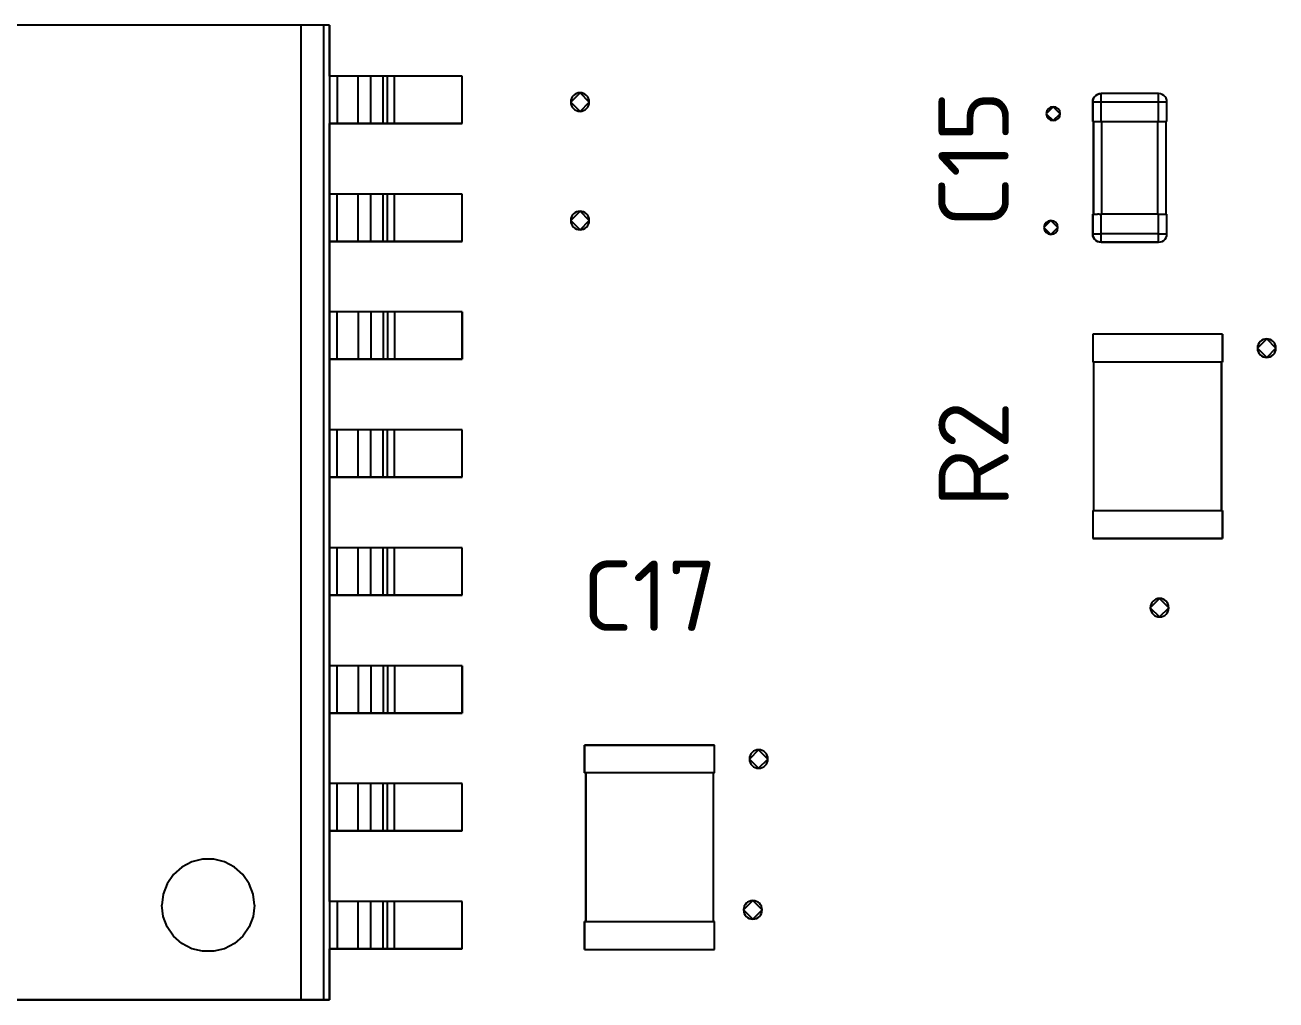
# Model space of a CAD drawing. Header units: inches. Extents: x 5 to 589, y -420 to -5.
# Drawn here: x 97.82 to 124.78, y -144.29 to -123.29 of the extents above; entities that cross this region are included whole.
import ezdxf

# ---------------------------------------------------------------- set-up
doc = ezdxf.new("R2010")
doc.units = ezdxf.units.IN
doc.header["$MEASUREMENT"] = 0
doc.styles.add('ISOCPEUR0', font='isocpeur.ttf', dxfattribs={"height": 2.87999})

msp = doc.modelspace()

# ---------------------------------------------------------------- linework, layer by layer
at = {"color": 7, "true_color": 0xffffff}
for p, q in [((104.383, -123.294), (89.383, -123.294)), ((103.769, -123.294), (89.609, -123.294)), ((104.257, -123.294), (103.769, -123.294)), ((103.769, -123.294), (103.769, -144.294)), ((104.383, -123.294), (104.257, -123.294)), ((104.257, -123.294), (104.257, -144.294)), ((104.383, -124.394), (104.383, -123.294)), ((104.383, -123.294), (104.383, -144.294)), ((107.243, -124.394), (104.383, -124.394)), ((104.383, -124.394), (104.383, -125.414)), ((104.547, -124.394), (104.383, -124.394)), ((104.709, -124.394), (104.547, -124.394)), ((104.547, -124.394), (104.547, -125.414)), ((104.863, -124.394), (104.709, -124.394)), ((105.003, -124.394), (104.863, -124.394)), ((105.121, -124.394), (105.003, -124.394)), ((105.003, -125.414), (105.003, -124.394)), ((105.213, -124.394), (105.121, -124.394)), ((105.271, -124.394), (105.213, -124.394)), ((105.541, -124.394), (105.271, -124.394)), ((105.271, -125.414), (105.271, -124.394)), ((105.561, -124.394), (105.541, -124.394)), ((105.541, -125.414), (105.541, -124.394)), ((105.591, -124.394), (105.561, -124.394)), ((105.631, -124.394), (105.591, -124.394)), ((105.677, -124.394), (105.631, -124.394)), ((105.631, -125.414), (105.631, -124.394)), ((105.729, -124.394), (105.677, -124.394)), ((105.783, -124.394), (105.729, -124.394)), ((107.243, -124.394), (105.783, -124.394)), ((105.783, -125.414), (105.783, -124.394)), ((107.243, -125.414), (107.243, -124.394)), ((107.243, -125.414), (107.243, -124.394)), ((120.901, -124.81), (120.873, -124.838)), ((120.873, -124.838), (120.901, -124.81)), ((120.935, -124.788), (120.901, -124.81)), ((120.901, -124.81), (120.935, -124.788)), ((120.973, -124.776), (120.935, -124.788)), ((120.935, -124.788), (120.973, -124.776)), ((121.013, -124.77), (120.973, -124.776)), ((120.973, -124.776), (121.013, -124.77)), ((122.253, -124.77), (121.013, -124.77)), ((122.253, -124.77), (121.013, -124.77)), ((121.013, -124.776), (121.013, -124.77)), ((121.013, -124.788), (121.013, -124.776)), ((121.013, -124.81), (121.013, -124.788)), ((121.013, -124.838), (121.013, -124.81)), ((122.293, -124.776), (122.253, -124.77)), ((122.293, -124.776), (122.253, -124.77)), ((122.253, -124.776), (122.253, -124.77)), ((122.253, -124.788), (122.253, -124.776)), ((122.253, -124.81), (122.253, -124.788)), ((122.253, -124.838), (122.253, -124.81)), ((122.331, -124.788), (122.293, -124.776)), ((122.331, -124.788), (122.293, -124.776)), ((122.365, -124.81), (122.331, -124.788)), ((122.365, -124.81), (122.331, -124.788)), ((122.393, -124.838), (122.365, -124.81)), ((122.393, -124.838), (122.365, -124.81)), ((120.837, -124.91), (120.833, -124.95)), ((120.833, -124.95), (120.837, -124.91)), ((120.833, -124.95), (120.833, -125.37)), ((120.833, -125.37), (120.833, -124.95)), ((120.833, -124.95), (120.837, -124.95)), ((120.851, -124.872), (120.837, -124.91)), ((120.837, -124.91), (120.851, -124.872)), ((120.837, -124.95), (120.851, -124.95)), ((120.873, -124.838), (120.851, -124.872)), ((120.851, -124.872), (120.873, -124.838)), ((120.851, -124.95), (120.873, -124.95)), ((120.873, -124.95), (120.901, -124.95)), ((120.901, -124.95), (120.935, -124.95)), ((120.935, -124.95), (120.973, -124.95)), ((120.973, -124.95), (121.013, -124.95)), ((121.013, -124.872), (121.013, -124.838)), ((121.013, -124.91), (121.013, -124.872)), ((121.013, -124.95), (121.013, -124.91)), ((121.013, -125.37), (121.013, -124.95)), ((121.013, -124.95), (122.253, -124.95)), ((122.253, -124.872), (122.253, -124.838)), ((122.253, -124.91), (122.253, -124.872)), ((122.253, -124.95), (122.253, -124.91)), ((122.253, -125.37), (122.253, -124.95)), ((122.253, -124.95), (122.293, -124.95)), ((122.293, -124.95), (122.331, -124.95)), ((122.331, -124.95), (122.365, -124.95)), ((122.365, -124.95), (122.393, -124.95)), ((122.415, -124.872), (122.393, -124.838)), ((122.415, -124.872), (122.393, -124.838)), ((122.393, -124.95), (122.415, -124.95)), ((122.429, -124.91), (122.415, -124.872)), ((122.429, -124.91), (122.415, -124.872)), ((122.415, -124.95), (122.429, -124.95)), ((122.433, -124.95), (122.429, -124.91)), ((122.433, -124.95), (122.429, -124.91)), ((122.429, -124.95), (122.433, -124.95)), ((122.433, -125.37), (122.433, -124.95)), ((122.433, -125.37), (122.433, -124.95)), ((120.833, -125.37), (120.849, -125.37)), ((120.833, -125.37), (120.837, -125.37)), ((120.837, -125.37), (120.851, -125.37)), ((120.849, -125.37), (120.849, -127.37)), ((120.849, -127.37), (120.849, -125.37)), ((120.851, -125.37), (120.873, -125.37)), ((120.873, -125.37), (120.901, -125.37)), ((120.901, -125.37), (120.935, -125.37)), ((120.935, -125.37), (120.973, -125.37)), ((120.973, -125.37), (121.013, -125.37)), ((121.013, -125.37), (122.253, -125.37)), ((121.029, -127.37), (121.029, -125.37)), ((122.237, -127.37), (122.237, -125.37)), ((122.253, -125.37), (122.293, -125.37)), ((122.293, -125.37), (122.331, -125.37)), ((122.331, -125.37), (122.365, -125.37)), ((122.365, -125.37), (122.393, -125.37)), ((122.393, -125.37), (122.415, -125.37)), ((122.415, -125.37), (122.429, -125.37)), ((122.417, -127.37), (122.417, -125.37)), ((122.417, -125.37), (122.433, -125.37)), ((122.417, -127.37), (122.417, -125.37)), ((122.429, -125.37), (122.433, -125.37)), ((104.383, -126.934), (104.383, -125.414)), ((104.383, -125.414), (107.243, -125.414)), ((104.547, -125.414), (104.383, -125.414)), ((104.709, -125.414), (104.547, -125.414)), ((104.863, -125.414), (104.709, -125.414)), ((105.003, -125.414), (104.863, -125.414)), ((105.121, -125.414), (105.003, -125.414)), ((105.213, -125.414), (105.121, -125.414)), ((105.271, -125.414), (105.213, -125.414)), ((105.541, -125.414), (105.271, -125.414)), ((105.561, -125.414), (105.541, -125.414)), ((105.591, -125.414), (105.561, -125.414)), ((105.631, -125.414), (105.591, -125.414)), ((105.677, -125.414), (105.631, -125.414)), ((105.729, -125.414), (105.677, -125.414)), ((105.783, -125.414), (105.729, -125.414)), ((107.243, -125.414), (105.783, -125.414)), ((107.243, -126.934), (104.383, -126.934)), ((104.383, -127.954), (104.383, -126.934)), ((104.547, -126.934), (104.383, -126.934)), ((104.709, -126.934), (104.547, -126.934)), ((104.547, -127.954), (104.547, -126.934)), ((104.863, -126.934), (104.709, -126.934)), ((105.003, -126.934), (104.863, -126.934)), ((105.121, -126.934), (105.003, -126.934)), ((105.003, -127.954), (105.003, -126.934)), ((105.213, -126.934), (105.121, -126.934)), ((105.271, -126.934), (105.213, -126.934)), ((105.541, -126.934), (105.271, -126.934)), ((105.271, -127.954), (105.271, -126.934)), ((105.561, -126.934), (105.541, -126.934)), ((105.541, -127.954), (105.541, -126.934)), ((105.591, -126.934), (105.561, -126.934)), ((105.631, -126.934), (105.591, -126.934)), ((105.677, -126.934), (105.631, -126.934)), ((105.631, -127.954), (105.631, -126.934)), ((105.729, -126.934), (105.677, -126.934)), ((105.783, -126.934), (105.729, -126.934)), ((107.243, -126.934), (105.783, -126.934)), ((105.783, -127.954), (105.783, -126.934)), ((107.243, -127.954), (107.243, -126.934)), ((107.243, -127.954), (107.243, -126.934)), ((120.849, -127.37), (120.833, -127.37)), ((120.833, -127.37), (120.833, -127.79)), ((120.833, -127.37), (120.837, -127.37)), ((120.833, -127.79), (120.833, -127.37)), ((120.837, -127.37), (120.851, -127.37)), ((120.851, -127.37), (120.873, -127.37)), ((120.873, -127.37), (120.901, -127.37)), ((120.901, -127.37), (120.935, -127.37)), ((120.973, -127.37), (120.935, -127.37)), ((120.973, -127.37), (121.013, -127.37)), ((122.253, -127.37), (121.013, -127.37)), ((121.013, -127.79), (121.013, -127.37)), ((122.253, -127.37), (122.293, -127.37)), ((122.253, -127.79), (122.253, -127.37)), ((122.293, -127.37), (122.331, -127.37)), ((122.331, -127.37), (122.365, -127.37)), ((122.365, -127.37), (122.393, -127.37)), ((122.393, -127.37), (122.415, -127.37)), ((122.415, -127.37), (122.429, -127.37)), ((122.433, -127.37), (122.417, -127.37)), ((122.429, -127.37), (122.433, -127.37)), ((122.433, -127.79), (122.433, -127.37)), ((122.433, -127.79), (122.433, -127.37)), ((120.833, -127.79), (120.837, -127.832)), ((120.837, -127.832), (120.833, -127.79)), ((120.833, -127.79), (120.837, -127.79)), ((120.837, -127.79), (120.851, -127.79)), ((120.851, -127.79), (120.873, -127.79)), ((120.873, -127.79), (120.901, -127.79)), ((120.901, -127.79), (120.935, -127.79)), ((120.935, -127.79), (120.973, -127.79)), ((120.973, -127.79), (121.013, -127.79)), ((121.013, -127.832), (121.013, -127.79)), ((122.253, -127.79), (121.013, -127.79)), ((122.253, -127.79), (122.293, -127.79)), ((122.253, -127.832), (122.253, -127.79)), ((122.293, -127.79), (122.331, -127.79)), ((122.331, -127.79), (122.365, -127.79)), ((122.365, -127.79), (122.393, -127.79)), ((122.393, -127.79), (122.415, -127.79)), ((122.415, -127.79), (122.429, -127.79)), ((122.429, -127.832), (122.433, -127.79)), ((122.429, -127.832), (122.433, -127.79)), ((122.429, -127.79), (122.433, -127.79)), ((104.383, -129.474), (104.383, -127.954)), ((104.383, -127.954), (107.243, -127.954)), ((104.547, -127.954), (104.383, -127.954)), ((104.709, -127.954), (104.547, -127.954)), ((104.863, -127.954), (104.709, -127.954)), ((105.003, -127.954), (104.863, -127.954)), ((105.121, -127.954), (105.003, -127.954)), ((105.213, -127.954), (105.121, -127.954)), ((105.271, -127.954), (105.213, -127.954)), ((105.541, -127.954), (105.271, -127.954)), ((105.561, -127.954), (105.541, -127.954)), ((105.591, -127.954), (105.561, -127.954)), ((105.631, -127.954), (105.591, -127.954)), ((105.677, -127.954), (105.631, -127.954)), ((105.729, -127.954), (105.677, -127.954)), ((105.783, -127.954), (105.729, -127.954)), ((107.243, -127.954), (105.783, -127.954)), ((120.837, -127.832), (120.851, -127.87)), ((120.851, -127.87), (120.837, -127.832)), ((120.851, -127.87), (120.873, -127.904)), ((120.873, -127.904), (120.851, -127.87)), ((120.873, -127.904), (120.901, -127.932)), ((120.901, -127.932), (120.873, -127.904)), ((120.901, -127.932), (120.935, -127.954)), ((120.935, -127.954), (120.901, -127.932)), ((120.935, -127.954), (120.973, -127.966)), ((120.973, -127.966), (120.935, -127.954)), ((120.973, -127.966), (121.013, -127.97)), ((121.013, -127.97), (120.973, -127.966)), ((121.013, -127.87), (121.013, -127.832)), ((121.013, -127.904), (121.013, -127.87)), ((121.013, -127.932), (121.013, -127.904)), ((121.013, -127.954), (121.013, -127.932)), ((121.013, -127.966), (121.013, -127.954)), ((121.013, -127.97), (121.013, -127.966)), ((121.013, -127.97), (122.253, -127.97)), ((122.253, -127.97), (121.013, -127.97)), ((122.253, -127.87), (122.253, -127.832)), ((122.253, -127.904), (122.253, -127.87)), ((122.253, -127.932), (122.253, -127.904)), ((122.253, -127.954), (122.253, -127.932)), ((122.253, -127.966), (122.253, -127.954)), ((122.253, -127.97), (122.293, -127.966)), ((122.253, -127.97), (122.293, -127.966)), ((122.253, -127.97), (122.253, -127.966)), ((122.293, -127.966), (122.331, -127.954)), ((122.293, -127.966), (122.331, -127.954)), ((122.331, -127.954), (122.365, -127.932)), ((122.331, -127.954), (122.365, -127.932)), ((122.365, -127.932), (122.393, -127.904)), ((122.365, -127.932), (122.393, -127.904)), ((122.393, -127.904), (122.415, -127.87)), ((122.393, -127.904), (122.415, -127.87)), ((122.415, -127.87), (122.429, -127.832)), ((122.415, -127.87), (122.429, -127.832)), ((107.243, -129.474), (104.383, -129.474)), ((104.383, -130.494), (104.383, -129.474)), ((104.547, -129.474), (104.383, -129.474)), ((104.709, -129.474), (104.547, -129.474)), ((104.547, -130.494), (104.547, -129.474)), ((104.863, -129.474), (104.709, -129.474)), ((105.003, -129.474), (104.863, -129.474)), ((105.121, -129.474), (105.003, -129.474)), ((105.003, -129.474), (105.003, -130.494)), ((105.213, -129.474), (105.121, -129.474)), ((105.271, -129.474), (105.213, -129.474)), ((105.541, -129.474), (105.271, -129.474)), ((105.271, -129.474), (105.271, -130.494)), ((105.561, -129.474), (105.541, -129.474)), ((105.541, -129.474), (105.541, -130.494)), ((105.591, -129.474), (105.561, -129.474)), ((105.631, -129.474), (105.591, -129.474)), ((105.677, -129.474), (105.631, -129.474)), ((105.631, -129.474), (105.631, -130.494)), ((105.729, -129.474), (105.677, -129.474)), ((105.783, -129.474), (105.729, -129.474)), ((107.243, -129.474), (105.783, -129.474)), ((105.783, -129.474), (105.783, -130.494)), ((107.243, -130.494), (107.243, -129.474)), ((107.243, -129.474), (107.243, -130.494)), ((123.633, -129.954), (120.833, -129.954)), ((120.833, -129.954), (120.833, -130.554)), ((120.833, -129.954), (120.833, -130.554)), ((123.633, -129.954), (120.833, -129.954)), ((123.633, -130.554), (123.633, -129.954)), ((123.633, -129.954), (123.633, -130.554)), ((104.383, -132.014), (104.383, -130.494)), ((104.383, -130.494), (107.243, -130.494)), ((104.547, -130.494), (104.383, -130.494)), ((104.709, -130.494), (104.547, -130.494)), ((104.863, -130.494), (104.709, -130.494)), ((105.003, -130.494), (104.863, -130.494)), ((105.121, -130.494), (105.003, -130.494)), ((105.213, -130.494), (105.121, -130.494)), ((105.271, -130.494), (105.213, -130.494)), ((105.541, -130.494), (105.271, -130.494)), ((105.561, -130.494), (105.541, -130.494)), ((105.591, -130.494), (105.561, -130.494)), ((105.631, -130.494), (105.591, -130.494)), ((105.677, -130.494), (105.631, -130.494)), ((105.729, -130.494), (105.677, -130.494)), ((105.783, -130.494), (105.729, -130.494)), ((107.243, -130.494), (105.783, -130.494)), ((120.833, -130.554), (120.853, -130.554)), ((123.633, -130.554), (120.833, -130.554)), ((120.853, -130.554), (120.853, -133.754)), ((120.853, -130.554), (120.853, -133.754)), ((123.611, -133.754), (123.611, -130.554)), ((123.611, -130.554), (123.633, -130.554)), ((123.611, -130.554), (123.611, -133.754)), ((107.243, -132.014), (104.383, -132.014)), ((104.383, -133.034), (104.383, -132.014)), ((104.547, -132.014), (104.383, -132.014)), ((104.709, -132.014), (104.547, -132.014)), ((104.547, -133.034), (104.547, -132.014)), ((104.863, -132.014), (104.709, -132.014)), ((105.003, -132.014), (104.863, -132.014)), ((105.121, -132.014), (105.003, -132.014)), ((105.003, -133.034), (105.003, -132.014)), ((105.213, -132.014), (105.121, -132.014)), ((105.271, -132.014), (105.213, -132.014)), ((105.541, -132.014), (105.271, -132.014)), ((105.271, -133.034), (105.271, -132.014)), ((105.561, -132.014), (105.541, -132.014)), ((105.541, -133.034), (105.541, -132.014)), ((105.591, -132.014), (105.561, -132.014)), ((105.631, -132.014), (105.591, -132.014)), ((105.677, -132.014), (105.631, -132.014)), ((105.631, -133.034), (105.631, -132.014)), ((105.729, -132.014), (105.677, -132.014)), ((105.783, -132.014), (105.729, -132.014)), ((107.243, -132.014), (105.783, -132.014)), ((105.783, -133.034), (105.783, -132.014)), ((107.243, -133.034), (107.243, -132.014)), ((107.243, -133.034), (107.243, -132.014)), ((104.383, -134.554), (104.383, -133.034)), ((104.383, -133.034), (107.243, -133.034)), ((104.547, -133.034), (104.383, -133.034)), ((104.709, -133.034), (104.547, -133.034)), ((104.863, -133.034), (104.709, -133.034)), ((105.003, -133.034), (104.863, -133.034)), ((105.121, -133.034), (105.003, -133.034)), ((105.213, -133.034), (105.121, -133.034)), ((105.271, -133.034), (105.213, -133.034)), ((105.541, -133.034), (105.271, -133.034)), ((105.561, -133.034), (105.541, -133.034)), ((105.591, -133.034), (105.561, -133.034)), ((105.631, -133.034), (105.591, -133.034)), ((105.677, -133.034), (105.631, -133.034)), ((105.729, -133.034), (105.677, -133.034)), ((105.783, -133.034), (105.729, -133.034)), ((107.243, -133.034), (105.783, -133.034)), ((120.853, -133.754), (120.833, -133.754)), ((120.833, -133.754), (120.833, -134.354)), ((120.833, -133.754), (120.833, -134.354)), ((120.833, -133.754), (123.633, -133.754)), ((123.633, -133.754), (123.611, -133.754)), ((123.633, -134.354), (123.633, -133.754)), ((123.633, -133.754), (123.633, -134.354)), ((120.833, -134.354), (123.633, -134.354)), ((123.633, -134.354), (120.833, -134.354)), ((107.243, -134.554), (104.383, -134.554)), ((104.383, -135.574), (104.383, -134.554)), ((104.547, -134.554), (104.383, -134.554)), ((104.709, -134.554), (104.547, -134.554)), ((104.547, -135.574), (104.547, -134.554)), ((104.863, -134.554), (104.709, -134.554)), ((105.003, -134.554), (104.863, -134.554)), ((105.121, -134.554), (105.003, -134.554)), ((105.003, -135.574), (105.003, -134.554)), ((105.213, -134.554), (105.121, -134.554)), ((105.271, -134.554), (105.213, -134.554)), ((105.541, -134.554), (105.271, -134.554)), ((105.271, -135.574), (105.271, -134.554)), ((105.561, -134.554), (105.541, -134.554)), ((105.541, -135.574), (105.541, -134.554)), ((105.591, -134.554), (105.561, -134.554)), ((105.631, -134.554), (105.591, -134.554)), ((105.677, -134.554), (105.631, -134.554)), ((105.631, -135.574), (105.631, -134.554)), ((105.729, -134.554), (105.677, -134.554)), ((105.783, -134.554), (105.729, -134.554)), ((107.243, -134.554), (105.783, -134.554)), ((105.783, -135.574), (105.783, -134.554)), ((107.243, -135.574), (107.243, -134.554)), ((107.243, -135.574), (107.243, -134.554)), ((104.383, -137.094), (104.383, -135.574)), ((104.383, -135.574), (107.243, -135.574)), ((104.547, -135.574), (104.383, -135.574)), ((104.709, -135.574), (104.547, -135.574)), ((104.863, -135.574), (104.709, -135.574)), ((105.003, -135.574), (104.863, -135.574)), ((105.121, -135.574), (105.003, -135.574)), ((105.213, -135.574), (105.121, -135.574)), ((105.271, -135.574), (105.213, -135.574)), ((105.541, -135.574), (105.271, -135.574)), ((105.561, -135.574), (105.541, -135.574)), ((105.591, -135.574), (105.561, -135.574)), ((105.631, -135.574), (105.591, -135.574)), ((105.677, -135.574), (105.631, -135.574)), ((105.729, -135.574), (105.677, -135.574)), ((105.783, -135.574), (105.729, -135.574)), ((107.243, -135.574), (105.783, -135.574)), ((107.243, -137.094), (104.383, -137.094)), ((104.383, -138.114), (104.383, -137.094)), ((104.547, -137.094), (104.383, -137.094)), ((104.709, -137.094), (104.547, -137.094)), ((104.547, -138.114), (104.547, -137.094)), ((104.863, -137.094), (104.709, -137.094)), ((105.003, -137.094), (104.863, -137.094)), ((105.121, -137.094), (105.003, -137.094)), ((105.003, -137.094), (105.003, -138.114)), ((105.213, -137.094), (105.121, -137.094)), ((105.271, -137.094), (105.213, -137.094)), ((105.541, -137.094), (105.271, -137.094)), ((105.271, -137.094), (105.271, -138.114)), ((105.561, -137.094), (105.541, -137.094)), ((105.541, -137.094), (105.541, -138.114)), ((105.591, -137.094), (105.561, -137.094)), ((105.631, -137.094), (105.591, -137.094)), ((105.677, -137.094), (105.631, -137.094)), ((105.631, -137.094), (105.631, -138.114)), ((105.729, -137.094), (105.677, -137.094)), ((105.783, -137.094), (105.729, -137.094)), ((107.243, -137.094), (105.783, -137.094)), ((105.783, -137.094), (105.783, -138.114)), ((107.243, -138.114), (107.243, -137.094)), ((107.243, -137.094), (107.243, -138.114)), ((104.383, -139.634), (104.383, -138.114)), ((104.383, -138.114), (107.243, -138.114)), ((104.547, -138.114), (104.383, -138.114)), ((104.709, -138.114), (104.547, -138.114)), ((104.863, -138.114), (104.709, -138.114)), ((105.003, -138.114), (104.863, -138.114)), ((105.121, -138.114), (105.003, -138.114)), ((105.213, -138.114), (105.121, -138.114)), ((105.271, -138.114), (105.213, -138.114)), ((105.541, -138.114), (105.271, -138.114)), ((105.561, -138.114), (105.541, -138.114)), ((105.591, -138.114), (105.561, -138.114)), ((105.631, -138.114), (105.591, -138.114)), ((105.677, -138.114), (105.631, -138.114)), ((105.729, -138.114), (105.677, -138.114)), ((105.783, -138.114), (105.729, -138.114)), ((107.243, -138.114), (105.783, -138.114)), ((112.683, -138.804), (109.883, -138.804)), ((109.883, -138.804), (109.883, -139.404)), ((109.883, -139.404), (109.883, -138.804)), ((109.883, -138.804), (112.683, -138.804)), ((112.683, -139.404), (112.683, -138.804)), ((112.683, -139.404), (112.683, -138.804)), ((107.243, -139.634), (104.383, -139.634)), ((104.383, -140.654), (104.383, -139.634)), ((104.547, -139.634), (104.383, -139.634)), ((104.709, -139.634), (104.547, -139.634)), ((104.547, -140.654), (104.547, -139.634)), ((104.863, -139.634), (104.709, -139.634)), ((105.003, -139.634), (104.863, -139.634)), ((105.121, -139.634), (105.003, -139.634)), ((105.003, -140.654), (105.003, -139.634)), ((105.213, -139.634), (105.121, -139.634)), ((105.271, -139.634), (105.213, -139.634)), ((105.541, -139.634), (105.271, -139.634)), ((105.271, -140.654), (105.271, -139.634)), ((105.561, -139.634), (105.541, -139.634)), ((105.541, -140.654), (105.541, -139.634)), ((105.591, -139.634), (105.561, -139.634)), ((105.631, -139.634), (105.591, -139.634)), ((105.677, -139.634), (105.631, -139.634)), ((105.631, -140.654), (105.631, -139.634)), ((105.729, -139.634), (105.677, -139.634)), ((105.783, -139.634), (105.729, -139.634)), ((107.243, -139.634), (105.783, -139.634)), ((105.783, -140.654), (105.783, -139.634)), ((107.243, -140.654), (107.243, -139.634)), ((107.243, -140.654), (107.243, -139.634)), ((109.883, -139.404), (109.905, -139.404)), ((112.683, -139.404), (109.883, -139.404)), ((109.905, -139.404), (109.905, -142.604)), ((109.905, -142.604), (109.905, -139.404)), ((112.663, -142.604), (112.663, -139.404)), ((112.663, -139.404), (112.683, -139.404)), ((112.663, -142.604), (112.663, -139.404)), ((104.383, -142.174), (104.383, -140.654)), ((104.383, -140.654), (107.243, -140.654)), ((104.547, -140.654), (104.383, -140.654)), ((104.709, -140.654), (104.547, -140.654)), ((104.863, -140.654), (104.709, -140.654)), ((105.003, -140.654), (104.863, -140.654)), ((105.121, -140.654), (105.003, -140.654)), ((105.213, -140.654), (105.121, -140.654)), ((105.271, -140.654), (105.213, -140.654)), ((105.541, -140.654), (105.271, -140.654)), ((105.561, -140.654), (105.541, -140.654)), ((105.591, -140.654), (105.561, -140.654)), ((105.631, -140.654), (105.591, -140.654)), ((105.677, -140.654), (105.631, -140.654)), ((105.729, -140.654), (105.677, -140.654)), ((105.783, -140.654), (105.729, -140.654)), ((107.243, -140.654), (105.783, -140.654)), ((101.649, -141.262), (101.415, -141.32)), ((101.889, -141.262), (101.649, -141.262)), ((102.123, -141.32), (101.889, -141.262)), ((101.201, -141.432), (101.021, -141.59)), ((101.415, -141.32), (101.201, -141.432)), ((102.337, -141.432), (102.123, -141.32)), ((102.517, -141.59), (102.337, -141.432)), ((100.883, -141.79), (100.799, -142.014)), ((101.021, -141.59), (100.883, -141.79)), ((102.655, -141.79), (102.517, -141.59)), ((102.739, -142.014), (102.655, -141.79)), ((100.799, -142.014), (100.769, -142.254)), ((102.769, -142.254), (102.739, -142.014)), ((100.799, -142.494), (100.769, -142.254)), ((102.769, -142.254), (102.739, -142.494)), ((107.243, -142.174), (104.383, -142.174)), ((104.383, -142.174), (104.383, -143.194)), ((104.547, -142.174), (104.383, -142.174)), ((104.709, -142.174), (104.547, -142.174)), ((104.547, -142.174), (104.547, -143.194)), ((104.863, -142.174), (104.709, -142.174)), ((105.003, -142.174), (104.863, -142.174)), ((105.121, -142.174), (105.003, -142.174)), ((105.003, -143.194), (105.003, -142.174)), ((105.213, -142.174), (105.121, -142.174)), ((105.271, -142.174), (105.213, -142.174)), ((105.541, -142.174), (105.271, -142.174)), ((105.271, -143.194), (105.271, -142.174)), ((105.561, -142.174), (105.541, -142.174)), ((105.541, -143.194), (105.541, -142.174)), ((105.591, -142.174), (105.561, -142.174)), ((105.631, -142.174), (105.591, -142.174)), ((105.677, -142.174), (105.631, -142.174)), ((105.631, -143.194), (105.631, -142.174)), ((105.729, -142.174), (105.677, -142.174)), ((105.783, -142.174), (105.729, -142.174)), ((107.243, -142.174), (105.783, -142.174)), ((105.783, -143.194), (105.783, -142.174)), ((107.243, -143.194), (107.243, -142.174)), ((107.243, -143.194), (107.243, -142.174)), ((100.883, -142.718), (100.799, -142.494)), ((102.739, -142.494), (102.655, -142.718)), ((109.905, -142.604), (109.883, -142.604)), ((109.883, -142.604), (109.883, -143.204)), ((109.883, -143.204), (109.883, -142.604)), ((109.883, -142.604), (112.683, -142.604)), ((112.683, -142.604), (112.663, -142.604)), ((112.683, -143.204), (112.683, -142.604)), ((112.683, -143.204), (112.683, -142.604)), ((101.021, -142.918), (100.883, -142.718)), ((102.655, -142.718), (102.517, -142.918)), ((101.201, -143.078), (101.021, -142.918)), ((101.415, -143.19), (101.201, -143.078)), ((102.337, -143.078), (102.123, -143.19)), ((102.517, -142.918), (102.337, -143.078)), ((101.649, -143.246), (101.415, -143.19)), ((101.889, -143.246), (101.649, -143.246)), ((102.123, -143.19), (101.889, -143.246)), ((104.383, -144.294), (104.383, -143.194)), ((104.383, -143.194), (107.243, -143.194)), ((104.547, -143.194), (104.383, -143.194)), ((104.709, -143.194), (104.547, -143.194)), ((104.863, -143.194), (104.709, -143.194)), ((105.003, -143.194), (104.863, -143.194)), ((105.121, -143.194), (105.003, -143.194)), ((105.213, -143.194), (105.121, -143.194)), ((105.271, -143.194), (105.213, -143.194)), ((105.541, -143.194), (105.271, -143.194)), ((105.561, -143.194), (105.541, -143.194)), ((105.591, -143.194), (105.561, -143.194)), ((105.631, -143.194), (105.591, -143.194)), ((105.677, -143.194), (105.631, -143.194)), ((105.729, -143.194), (105.677, -143.194)), ((105.783, -143.194), (105.729, -143.194)), ((107.243, -143.194), (105.783, -143.194)), ((109.883, -143.204), (112.683, -143.204)), ((109.883, -143.204), (112.683, -143.204)), ((89.383, -144.294), (104.383, -144.294)), ((103.769, -144.294), (89.609, -144.294)), ((104.257, -144.294), (103.769, -144.294)), ((104.383, -144.294), (104.257, -144.294))]:
    msp.add_line(p, q, dxfattribs=at)
at = {"color": 18, "true_color": 0x000000}
for p, q in [((104.383, -123.294), (89.383, -123.294)), ((103.769, -123.294), (89.609, -123.294)), ((104.257, -123.294), (103.769, -123.294)), ((103.769, -123.294), (103.769, -144.294)), ((104.383, -123.294), (104.257, -123.294)), ((104.257, -123.294), (104.257, -144.294)), ((104.383, -124.394), (104.383, -123.294)), ((104.383, -123.294), (104.383, -144.294)), ((107.243, -124.394), (104.383, -124.394)), ((104.383, -124.394), (104.383, -125.414)), ((104.547, -124.394), (104.383, -124.394)), ((104.709, -124.394), (104.547, -124.394)), ((104.547, -124.394), (104.547, -125.414)), ((104.863, -124.394), (104.709, -124.394)), ((105.003, -124.394), (104.863, -124.394)), ((105.121, -124.394), (105.003, -124.394)), ((105.003, -125.414), (105.003, -124.394)), ((105.213, -124.394), (105.121, -124.394)), ((105.271, -124.394), (105.213, -124.394)), ((105.541, -124.394), (105.271, -124.394)), ((105.271, -125.414), (105.271, -124.394)), ((105.561, -124.394), (105.541, -124.394)), ((105.541, -125.414), (105.541, -124.394)), ((105.591, -124.394), (105.561, -124.394)), ((105.631, -124.394), (105.591, -124.394)), ((105.677, -124.394), (105.631, -124.394)), ((105.631, -125.414), (105.631, -124.394)), ((105.729, -124.394), (105.677, -124.394)), ((105.783, -124.394), (105.729, -124.394)), ((107.243, -124.394), (105.783, -124.394)), ((105.783, -125.414), (105.783, -124.394)), ((107.243, -125.414), (107.243, -124.394)), ((107.243, -125.414), (107.243, -124.394)), ((109.783, -124.754), (109.583, -124.954)), ((109.983, -124.954), (109.783, -124.754)), ((120.901, -124.81), (120.873, -124.838)), ((120.873, -124.838), (120.901, -124.81)), ((120.935, -124.788), (120.901, -124.81)), ((120.901, -124.81), (120.935, -124.788)), ((120.973, -124.776), (120.935, -124.788)), ((120.935, -124.788), (120.973, -124.776)), ((121.013, -124.77), (120.973, -124.776)), ((120.973, -124.776), (121.013, -124.77)), ((122.253, -124.77), (121.013, -124.77)), ((122.253, -124.77), (121.013, -124.77)), ((121.013, -124.776), (121.013, -124.77)), ((121.013, -124.788), (121.013, -124.776)), ((121.013, -124.81), (121.013, -124.788)), ((121.013, -124.838), (121.013, -124.81)), ((122.293, -124.776), (122.253, -124.77)), ((122.293, -124.776), (122.253, -124.77)), ((122.253, -124.776), (122.253, -124.77)), ((122.253, -124.788), (122.253, -124.776)), ((122.253, -124.81), (122.253, -124.788)), ((122.253, -124.838), (122.253, -124.81)), ((122.331, -124.788), (122.293, -124.776)), ((122.331, -124.788), (122.293, -124.776)), ((122.365, -124.81), (122.331, -124.788)), ((122.365, -124.81), (122.331, -124.788)), ((122.393, -124.838), (122.365, -124.81)), ((122.393, -124.838), (122.365, -124.81)), ((109.583, -124.954), (109.783, -125.154)), ((109.783, -125.154), (109.983, -124.954)), ((119.983, -125.054), (119.833, -125.204)), ((120.133, -125.204), (119.983, -125.054)), ((120.837, -124.91), (120.833, -124.95)), ((120.833, -124.95), (120.837, -124.91)), ((120.833, -124.95), (120.833, -125.37)), ((120.833, -125.37), (120.833, -124.95)), ((120.833, -124.95), (120.837, -124.95)), ((120.851, -124.872), (120.837, -124.91)), ((120.837, -124.91), (120.851, -124.872)), ((120.837, -124.95), (120.851, -124.95)), ((120.873, -124.838), (120.851, -124.872)), ((120.851, -124.872), (120.873, -124.838)), ((120.851, -124.95), (120.873, -124.95)), ((120.873, -124.95), (120.901, -124.95)), ((120.901, -124.95), (120.935, -124.95)), ((120.935, -124.95), (120.973, -124.95)), ((120.973, -124.95), (121.013, -124.95)), ((121.013, -124.872), (121.013, -124.838)), ((121.013, -124.91), (121.013, -124.872)), ((121.013, -124.95), (121.013, -124.91)), ((121.013, -125.37), (121.013, -124.95)), ((121.013, -124.95), (122.253, -124.95)), ((122.253, -124.872), (122.253, -124.838)), ((122.253, -124.91), (122.253, -124.872)), ((122.253, -124.95), (122.253, -124.91)), ((122.253, -125.37), (122.253, -124.95)), ((122.253, -124.95), (122.293, -124.95)), ((122.293, -124.95), (122.331, -124.95)), ((122.331, -124.95), (122.365, -124.95)), ((122.365, -124.95), (122.393, -124.95)), ((122.415, -124.872), (122.393, -124.838)), ((122.415, -124.872), (122.393, -124.838)), ((122.393, -124.95), (122.415, -124.95)), ((122.429, -124.91), (122.415, -124.872)), ((122.429, -124.91), (122.415, -124.872)), ((122.415, -124.95), (122.429, -124.95)), ((122.433, -124.95), (122.429, -124.91)), ((122.433, -124.95), (122.429, -124.91)), ((122.429, -124.95), (122.433, -124.95)), ((122.433, -125.37), (122.433, -124.95)), ((122.433, -125.37), (122.433, -124.95)), ((119.833, -125.204), (119.983, -125.354)), ((119.983, -125.354), (120.133, -125.204)), ((120.833, -125.37), (120.849, -125.37)), ((120.833, -125.37), (120.837, -125.37)), ((120.837, -125.37), (120.851, -125.37)), ((120.849, -125.37), (120.849, -127.37)), ((120.849, -127.37), (120.849, -125.37)), ((120.851, -125.37), (120.873, -125.37)), ((120.873, -125.37), (120.901, -125.37)), ((120.901, -125.37), (120.935, -125.37)), ((120.935, -125.37), (120.973, -125.37)), ((120.973, -125.37), (121.013, -125.37)), ((121.013, -125.37), (122.253, -125.37)), ((121.029, -127.37), (121.029, -125.37)), ((122.237, -127.37), (122.237, -125.37)), ((122.253, -125.37), (122.293, -125.37)), ((122.293, -125.37), (122.331, -125.37)), ((122.331, -125.37), (122.365, -125.37)), ((122.365, -125.37), (122.393, -125.37)), ((122.393, -125.37), (122.415, -125.37)), ((122.415, -125.37), (122.429, -125.37)), ((122.417, -127.37), (122.417, -125.37)), ((122.417, -125.37), (122.433, -125.37)), ((122.417, -127.37), (122.417, -125.37)), ((122.429, -125.37), (122.433, -125.37)), ((104.383, -126.934), (104.383, -125.414)), ((104.383, -125.414), (107.243, -125.414)), ((104.547, -125.414), (104.383, -125.414)), ((104.709, -125.414), (104.547, -125.414)), ((104.863, -125.414), (104.709, -125.414)), ((105.003, -125.414), (104.863, -125.414)), ((105.121, -125.414), (105.003, -125.414)), ((105.213, -125.414), (105.121, -125.414)), ((105.271, -125.414), (105.213, -125.414)), ((105.541, -125.414), (105.271, -125.414)), ((105.561, -125.414), (105.541, -125.414)), ((105.591, -125.414), (105.561, -125.414)), ((105.631, -125.414), (105.591, -125.414)), ((105.677, -125.414), (105.631, -125.414)), ((105.729, -125.414), (105.677, -125.414)), ((105.783, -125.414), (105.729, -125.414)), ((107.243, -125.414), (105.783, -125.414)), ((107.243, -126.934), (104.383, -126.934)), ((104.383, -127.954), (104.383, -126.934)), ((104.547, -126.934), (104.383, -126.934)), ((104.709, -126.934), (104.547, -126.934)), ((104.547, -127.954), (104.547, -126.934)), ((104.863, -126.934), (104.709, -126.934)), ((105.003, -126.934), (104.863, -126.934)), ((105.121, -126.934), (105.003, -126.934)), ((105.003, -127.954), (105.003, -126.934)), ((105.213, -126.934), (105.121, -126.934)), ((105.271, -126.934), (105.213, -126.934)), ((105.541, -126.934), (105.271, -126.934)), ((105.271, -127.954), (105.271, -126.934)), ((105.561, -126.934), (105.541, -126.934)), ((105.541, -127.954), (105.541, -126.934)), ((105.591, -126.934), (105.561, -126.934)), ((105.631, -126.934), (105.591, -126.934)), ((105.677, -126.934), (105.631, -126.934)), ((105.631, -127.954), (105.631, -126.934)), ((105.729, -126.934), (105.677, -126.934)), ((105.783, -126.934), (105.729, -126.934)), ((107.243, -126.934), (105.783, -126.934)), ((105.783, -127.954), (105.783, -126.934)), ((107.243, -127.954), (107.243, -126.934)), ((107.243, -127.954), (107.243, -126.934)), ((109.783, -127.304), (109.583, -127.504)), ((109.583, -127.504), (109.783, -127.704)), ((109.983, -127.504), (109.783, -127.304)), ((109.783, -127.704), (109.983, -127.504)), ((119.933, -127.504), (119.783, -127.654)), ((120.083, -127.654), (119.933, -127.504)), ((120.849, -127.37), (120.833, -127.37)), ((120.833, -127.37), (120.833, -127.79)), ((120.833, -127.37), (120.837, -127.37)), ((120.833, -127.79), (120.833, -127.37)), ((120.837, -127.37), (120.851, -127.37)), ((120.851, -127.37), (120.873, -127.37)), ((120.873, -127.37), (120.901, -127.37)), ((120.901, -127.37), (120.935, -127.37)), ((120.973, -127.37), (120.935, -127.37)), ((120.973, -127.37), (121.013, -127.37)), ((122.253, -127.37), (121.013, -127.37)), ((121.013, -127.79), (121.013, -127.37)), ((122.253, -127.37), (122.293, -127.37)), ((122.253, -127.79), (122.253, -127.37)), ((122.293, -127.37), (122.331, -127.37)), ((122.331, -127.37), (122.365, -127.37)), ((122.365, -127.37), (122.393, -127.37)), ((122.393, -127.37), (122.415, -127.37)), ((122.415, -127.37), (122.429, -127.37)), ((122.433, -127.37), (122.417, -127.37)), ((122.429, -127.37), (122.433, -127.37)), ((122.433, -127.79), (122.433, -127.37)), ((122.433, -127.79), (122.433, -127.37)), ((119.783, -127.654), (119.933, -127.804)), ((119.933, -127.804), (120.083, -127.654)), ((120.833, -127.79), (120.837, -127.832)), ((120.837, -127.832), (120.833, -127.79)), ((120.833, -127.79), (120.837, -127.79)), ((120.837, -127.79), (120.851, -127.79)), ((120.851, -127.79), (120.873, -127.79)), ((120.873, -127.79), (120.901, -127.79)), ((120.901, -127.79), (120.935, -127.79)), ((120.935, -127.79), (120.973, -127.79)), ((120.973, -127.79), (121.013, -127.79)), ((121.013, -127.832), (121.013, -127.79)), ((122.253, -127.79), (121.013, -127.79)), ((122.253, -127.79), (122.293, -127.79)), ((122.253, -127.832), (122.253, -127.79)), ((122.293, -127.79), (122.331, -127.79)), ((122.331, -127.79), (122.365, -127.79)), ((122.365, -127.79), (122.393, -127.79)), ((122.393, -127.79), (122.415, -127.79)), ((122.415, -127.79), (122.429, -127.79)), ((122.429, -127.832), (122.433, -127.79)), ((122.429, -127.832), (122.433, -127.79)), ((122.429, -127.79), (122.433, -127.79)), ((104.383, -129.474), (104.383, -127.954)), ((104.383, -127.954), (107.243, -127.954)), ((104.547, -127.954), (104.383, -127.954)), ((104.709, -127.954), (104.547, -127.954)), ((104.863, -127.954), (104.709, -127.954)), ((105.003, -127.954), (104.863, -127.954)), ((105.121, -127.954), (105.003, -127.954)), ((105.213, -127.954), (105.121, -127.954)), ((105.271, -127.954), (105.213, -127.954)), ((105.541, -127.954), (105.271, -127.954)), ((105.561, -127.954), (105.541, -127.954)), ((105.591, -127.954), (105.561, -127.954)), ((105.631, -127.954), (105.591, -127.954)), ((105.677, -127.954), (105.631, -127.954)), ((105.729, -127.954), (105.677, -127.954)), ((105.783, -127.954), (105.729, -127.954)), ((107.243, -127.954), (105.783, -127.954)), ((120.837, -127.832), (120.851, -127.87)), ((120.851, -127.87), (120.837, -127.832)), ((120.851, -127.87), (120.873, -127.904)), ((120.873, -127.904), (120.851, -127.87)), ((120.873, -127.904), (120.901, -127.932)), ((120.901, -127.932), (120.873, -127.904)), ((120.901, -127.932), (120.935, -127.954)), ((120.935, -127.954), (120.901, -127.932)), ((120.935, -127.954), (120.973, -127.966)), ((120.973, -127.966), (120.935, -127.954)), ((120.973, -127.966), (121.013, -127.97)), ((121.013, -127.97), (120.973, -127.966)), ((121.013, -127.87), (121.013, -127.832)), ((121.013, -127.904), (121.013, -127.87)), ((121.013, -127.932), (121.013, -127.904)), ((121.013, -127.954), (121.013, -127.932)), ((121.013, -127.966), (121.013, -127.954)), ((121.013, -127.97), (121.013, -127.966)), ((121.013, -127.97), (122.253, -127.97)), ((122.253, -127.97), (121.013, -127.97)), ((122.253, -127.87), (122.253, -127.832)), ((122.253, -127.904), (122.253, -127.87)), ((122.253, -127.932), (122.253, -127.904)), ((122.253, -127.954), (122.253, -127.932)), ((122.253, -127.966), (122.253, -127.954)), ((122.253, -127.97), (122.293, -127.966)), ((122.253, -127.97), (122.293, -127.966)), ((122.253, -127.97), (122.253, -127.966)), ((122.293, -127.966), (122.331, -127.954)), ((122.293, -127.966), (122.331, -127.954)), ((122.331, -127.954), (122.365, -127.932)), ((122.331, -127.954), (122.365, -127.932)), ((122.365, -127.932), (122.393, -127.904)), ((122.365, -127.932), (122.393, -127.904)), ((122.393, -127.904), (122.415, -127.87)), ((122.393, -127.904), (122.415, -127.87)), ((122.415, -127.87), (122.429, -127.832)), ((122.415, -127.87), (122.429, -127.832)), ((107.243, -129.474), (104.383, -129.474)), ((104.383, -130.494), (104.383, -129.474)), ((104.547, -129.474), (104.383, -129.474)), ((104.709, -129.474), (104.547, -129.474)), ((104.547, -130.494), (104.547, -129.474)), ((104.863, -129.474), (104.709, -129.474)), ((105.003, -129.474), (104.863, -129.474)), ((105.121, -129.474), (105.003, -129.474)), ((105.003, -129.474), (105.003, -130.494)), ((105.213, -129.474), (105.121, -129.474)), ((105.271, -129.474), (105.213, -129.474)), ((105.541, -129.474), (105.271, -129.474)), ((105.271, -129.474), (105.271, -130.494)), ((105.561, -129.474), (105.541, -129.474)), ((105.541, -129.474), (105.541, -130.494)), ((105.591, -129.474), (105.561, -129.474)), ((105.631, -129.474), (105.591, -129.474)), ((105.677, -129.474), (105.631, -129.474)), ((105.631, -129.474), (105.631, -130.494)), ((105.729, -129.474), (105.677, -129.474)), ((105.783, -129.474), (105.729, -129.474)), ((107.243, -129.474), (105.783, -129.474)), ((105.783, -129.474), (105.783, -130.494)), ((107.243, -130.494), (107.243, -129.474)), ((107.243, -129.474), (107.243, -130.494)), ((123.633, -129.954), (120.833, -129.954)), ((120.833, -129.954), (120.833, -130.554)), ((120.833, -129.954), (120.833, -130.554)), ((123.633, -129.954), (120.833, -129.954)), ((123.633, -130.554), (123.633, -129.954)), ((123.633, -129.954), (123.633, -130.554)), ((124.583, -130.054), (124.383, -130.254)), ((124.783, -130.254), (124.583, -130.054)), ((104.383, -132.014), (104.383, -130.494)), ((104.383, -130.494), (107.243, -130.494)), ((104.547, -130.494), (104.383, -130.494)), ((104.709, -130.494), (104.547, -130.494)), ((104.863, -130.494), (104.709, -130.494)), ((105.003, -130.494), (104.863, -130.494)), ((105.121, -130.494), (105.003, -130.494)), ((105.213, -130.494), (105.121, -130.494)), ((105.271, -130.494), (105.213, -130.494)), ((105.541, -130.494), (105.271, -130.494)), ((105.561, -130.494), (105.541, -130.494)), ((105.591, -130.494), (105.561, -130.494)), ((105.631, -130.494), (105.591, -130.494)), ((105.677, -130.494), (105.631, -130.494)), ((105.729, -130.494), (105.677, -130.494)), ((105.783, -130.494), (105.729, -130.494)), ((107.243, -130.494), (105.783, -130.494)), ((124.383, -130.254), (124.583, -130.454)), ((124.583, -130.454), (124.783, -130.254)), ((120.833, -130.554), (120.853, -130.554)), ((123.633, -130.554), (120.833, -130.554)), ((120.853, -130.554), (120.853, -133.754)), ((120.853, -130.554), (120.853, -133.754)), ((123.611, -133.754), (123.611, -130.554)), ((123.611, -130.554), (123.633, -130.554)), ((123.611, -130.554), (123.611, -133.754)), ((107.243, -132.014), (104.383, -132.014)), ((104.383, -133.034), (104.383, -132.014)), ((104.547, -132.014), (104.383, -132.014)), ((104.709, -132.014), (104.547, -132.014)), ((104.547, -133.034), (104.547, -132.014)), ((104.863, -132.014), (104.709, -132.014)), ((105.003, -132.014), (104.863, -132.014)), ((105.121, -132.014), (105.003, -132.014)), ((105.003, -133.034), (105.003, -132.014)), ((105.213, -132.014), (105.121, -132.014)), ((105.271, -132.014), (105.213, -132.014)), ((105.541, -132.014), (105.271, -132.014)), ((105.271, -133.034), (105.271, -132.014)), ((105.561, -132.014), (105.541, -132.014)), ((105.541, -133.034), (105.541, -132.014)), ((105.591, -132.014), (105.561, -132.014)), ((105.631, -132.014), (105.591, -132.014)), ((105.677, -132.014), (105.631, -132.014)), ((105.631, -133.034), (105.631, -132.014)), ((105.729, -132.014), (105.677, -132.014)), ((105.783, -132.014), (105.729, -132.014)), ((107.243, -132.014), (105.783, -132.014)), ((105.783, -133.034), (105.783, -132.014)), ((107.243, -133.034), (107.243, -132.014)), ((107.243, -133.034), (107.243, -132.014)), ((104.383, -134.554), (104.383, -133.034)), ((104.383, -133.034), (107.243, -133.034)), ((104.547, -133.034), (104.383, -133.034)), ((104.709, -133.034), (104.547, -133.034)), ((104.863, -133.034), (104.709, -133.034)), ((105.003, -133.034), (104.863, -133.034)), ((105.121, -133.034), (105.003, -133.034)), ((105.213, -133.034), (105.121, -133.034)), ((105.271, -133.034), (105.213, -133.034)), ((105.541, -133.034), (105.271, -133.034)), ((105.561, -133.034), (105.541, -133.034)), ((105.591, -133.034), (105.561, -133.034)), ((105.631, -133.034), (105.591, -133.034)), ((105.677, -133.034), (105.631, -133.034)), ((105.729, -133.034), (105.677, -133.034)), ((105.783, -133.034), (105.729, -133.034)), ((107.243, -133.034), (105.783, -133.034)), ((120.853, -133.754), (120.833, -133.754)), ((120.833, -133.754), (120.833, -134.354)), ((120.833, -133.754), (120.833, -134.354)), ((120.833, -133.754), (123.633, -133.754)), ((123.633, -133.754), (123.611, -133.754)), ((123.633, -134.354), (123.633, -133.754)), ((123.633, -133.754), (123.633, -134.354)), ((120.833, -134.354), (123.633, -134.354)), ((123.633, -134.354), (120.833, -134.354)), ((107.243, -134.554), (104.383, -134.554)), ((104.383, -135.574), (104.383, -134.554)), ((104.547, -134.554), (104.383, -134.554)), ((104.709, -134.554), (104.547, -134.554)), ((104.547, -135.574), (104.547, -134.554)), ((104.863, -134.554), (104.709, -134.554)), ((105.003, -134.554), (104.863, -134.554)), ((105.121, -134.554), (105.003, -134.554)), ((105.003, -135.574), (105.003, -134.554)), ((105.213, -134.554), (105.121, -134.554)), ((105.271, -134.554), (105.213, -134.554)), ((105.541, -134.554), (105.271, -134.554)), ((105.271, -135.574), (105.271, -134.554)), ((105.561, -134.554), (105.541, -134.554)), ((105.541, -135.574), (105.541, -134.554)), ((105.591, -134.554), (105.561, -134.554)), ((105.631, -134.554), (105.591, -134.554)), ((105.677, -134.554), (105.631, -134.554)), ((105.631, -135.574), (105.631, -134.554)), ((105.729, -134.554), (105.677, -134.554)), ((105.783, -134.554), (105.729, -134.554)), ((107.243, -134.554), (105.783, -134.554)), ((105.783, -135.574), (105.783, -134.554)), ((107.243, -135.574), (107.243, -134.554)), ((107.243, -135.574), (107.243, -134.554)), ((104.383, -137.094), (104.383, -135.574)), ((104.383, -135.574), (107.243, -135.574)), ((104.547, -135.574), (104.383, -135.574)), ((104.709, -135.574), (104.547, -135.574)), ((104.863, -135.574), (104.709, -135.574)), ((105.003, -135.574), (104.863, -135.574)), ((105.121, -135.574), (105.003, -135.574)), ((105.213, -135.574), (105.121, -135.574)), ((105.271, -135.574), (105.213, -135.574)), ((105.541, -135.574), (105.271, -135.574)), ((105.561, -135.574), (105.541, -135.574)), ((105.591, -135.574), (105.561, -135.574)), ((105.631, -135.574), (105.591, -135.574)), ((105.677, -135.574), (105.631, -135.574)), ((105.729, -135.574), (105.677, -135.574)), ((105.783, -135.574), (105.729, -135.574)), ((107.243, -135.574), (105.783, -135.574)), ((122.274, -135.645), (122.074, -135.845)), ((122.074, -135.845), (122.274, -136.045)), ((122.474, -135.845), (122.274, -135.645)), ((122.274, -136.045), (122.474, -135.845)), ((107.243, -137.094), (104.383, -137.094)), ((104.383, -138.114), (104.383, -137.094)), ((104.547, -137.094), (104.383, -137.094)), ((104.709, -137.094), (104.547, -137.094)), ((104.547, -138.114), (104.547, -137.094)), ((104.863, -137.094), (104.709, -137.094)), ((105.003, -137.094), (104.863, -137.094)), ((105.121, -137.094), (105.003, -137.094)), ((105.003, -137.094), (105.003, -138.114)), ((105.213, -137.094), (105.121, -137.094)), ((105.271, -137.094), (105.213, -137.094)), ((105.541, -137.094), (105.271, -137.094)), ((105.271, -137.094), (105.271, -138.114)), ((105.561, -137.094), (105.541, -137.094)), ((105.541, -137.094), (105.541, -138.114)), ((105.591, -137.094), (105.561, -137.094)), ((105.631, -137.094), (105.591, -137.094)), ((105.677, -137.094), (105.631, -137.094)), ((105.631, -137.094), (105.631, -138.114)), ((105.729, -137.094), (105.677, -137.094)), ((105.783, -137.094), (105.729, -137.094)), ((107.243, -137.094), (105.783, -137.094)), ((105.783, -137.094), (105.783, -138.114)), ((107.243, -138.114), (107.243, -137.094)), ((107.243, -137.094), (107.243, -138.114)), ((104.383, -139.634), (104.383, -138.114)), ((104.383, -138.114), (107.243, -138.114)), ((104.547, -138.114), (104.383, -138.114)), ((104.709, -138.114), (104.547, -138.114)), ((104.863, -138.114), (104.709, -138.114)), ((105.003, -138.114), (104.863, -138.114)), ((105.121, -138.114), (105.003, -138.114)), ((105.213, -138.114), (105.121, -138.114)), ((105.271, -138.114), (105.213, -138.114)), ((105.541, -138.114), (105.271, -138.114)), ((105.561, -138.114), (105.541, -138.114)), ((105.591, -138.114), (105.561, -138.114)), ((105.631, -138.114), (105.591, -138.114)), ((105.677, -138.114), (105.631, -138.114)), ((105.729, -138.114), (105.677, -138.114)), ((105.783, -138.114), (105.729, -138.114)), ((107.243, -138.114), (105.783, -138.114)), ((112.683, -138.804), (109.883, -138.804)), ((109.883, -138.804), (109.883, -139.404)), ((109.883, -139.404), (109.883, -138.804)), ((109.883, -138.804), (112.683, -138.804)), ((112.683, -139.404), (112.683, -138.804)), ((112.683, -139.404), (112.683, -138.804)), ((113.633, -138.904), (113.433, -139.104)), ((113.433, -139.104), (113.633, -139.304)), ((113.833, -139.104), (113.633, -138.904)), ((113.633, -139.304), (113.833, -139.104)), ((107.243, -139.634), (104.383, -139.634)), ((104.383, -140.654), (104.383, -139.634)), ((104.547, -139.634), (104.383, -139.634)), ((104.709, -139.634), (104.547, -139.634)), ((104.547, -140.654), (104.547, -139.634)), ((104.863, -139.634), (104.709, -139.634)), ((105.003, -139.634), (104.863, -139.634)), ((105.121, -139.634), (105.003, -139.634)), ((105.003, -140.654), (105.003, -139.634)), ((105.213, -139.634), (105.121, -139.634)), ((105.271, -139.634), (105.213, -139.634)), ((105.541, -139.634), (105.271, -139.634)), ((105.271, -140.654), (105.271, -139.634)), ((105.561, -139.634), (105.541, -139.634)), ((105.541, -140.654), (105.541, -139.634)), ((105.591, -139.634), (105.561, -139.634)), ((105.631, -139.634), (105.591, -139.634)), ((105.677, -139.634), (105.631, -139.634)), ((105.631, -140.654), (105.631, -139.634)), ((105.729, -139.634), (105.677, -139.634)), ((105.783, -139.634), (105.729, -139.634)), ((107.243, -139.634), (105.783, -139.634)), ((105.783, -140.654), (105.783, -139.634)), ((107.243, -140.654), (107.243, -139.634)), ((107.243, -140.654), (107.243, -139.634)), ((109.883, -139.404), (109.905, -139.404)), ((112.683, -139.404), (109.883, -139.404)), ((109.905, -139.404), (109.905, -142.604)), ((109.905, -142.604), (109.905, -139.404)), ((112.663, -142.604), (112.663, -139.404)), ((112.663, -139.404), (112.683, -139.404)), ((112.663, -142.604), (112.663, -139.404)), ((104.383, -142.174), (104.383, -140.654)), ((104.383, -140.654), (107.243, -140.654)), ((104.547, -140.654), (104.383, -140.654)), ((104.709, -140.654), (104.547, -140.654)), ((104.863, -140.654), (104.709, -140.654)), ((105.003, -140.654), (104.863, -140.654)), ((105.121, -140.654), (105.003, -140.654)), ((105.213, -140.654), (105.121, -140.654)), ((105.271, -140.654), (105.213, -140.654)), ((105.541, -140.654), (105.271, -140.654)), ((105.561, -140.654), (105.541, -140.654)), ((105.591, -140.654), (105.561, -140.654)), ((105.631, -140.654), (105.591, -140.654)), ((105.677, -140.654), (105.631, -140.654)), ((105.729, -140.654), (105.677, -140.654)), ((105.783, -140.654), (105.729, -140.654)), ((107.243, -140.654), (105.783, -140.654)), ((101.649, -141.262), (101.415, -141.32)), ((101.889, -141.262), (101.649, -141.262)), ((102.123, -141.32), (101.889, -141.262)), ((101.201, -141.432), (101.021, -141.59)), ((101.415, -141.32), (101.201, -141.432)), ((102.337, -141.432), (102.123, -141.32)), ((102.517, -141.59), (102.337, -141.432)), ((100.883, -141.79), (100.799, -142.014)), ((101.021, -141.59), (100.883, -141.79)), ((102.655, -141.79), (102.517, -141.59)), ((102.739, -142.014), (102.655, -141.79)), ((100.799, -142.014), (100.769, -142.254)), ((102.769, -142.254), (102.739, -142.014)), ((100.799, -142.494), (100.769, -142.254)), ((102.769, -142.254), (102.739, -142.494)), ((107.243, -142.174), (104.383, -142.174)), ((104.383, -142.174), (104.383, -143.194)), ((104.547, -142.174), (104.383, -142.174)), ((104.709, -142.174), (104.547, -142.174)), ((104.547, -142.174), (104.547, -143.194)), ((104.863, -142.174), (104.709, -142.174)), ((105.003, -142.174), (104.863, -142.174)), ((105.121, -142.174), (105.003, -142.174)), ((105.003, -143.194), (105.003, -142.174)), ((105.213, -142.174), (105.121, -142.174)), ((105.271, -142.174), (105.213, -142.174)), ((105.541, -142.174), (105.271, -142.174)), ((105.271, -143.194), (105.271, -142.174)), ((105.561, -142.174), (105.541, -142.174)), ((105.541, -143.194), (105.541, -142.174)), ((105.591, -142.174), (105.561, -142.174)), ((105.631, -142.174), (105.591, -142.174)), ((105.677, -142.174), (105.631, -142.174)), ((105.631, -143.194), (105.631, -142.174)), ((105.729, -142.174), (105.677, -142.174)), ((105.783, -142.174), (105.729, -142.174)), ((107.243, -142.174), (105.783, -142.174)), ((105.783, -143.194), (105.783, -142.174)), ((107.243, -143.194), (107.243, -142.174)), ((107.243, -143.194), (107.243, -142.174)), ((113.508, -142.154), (113.308, -142.354)), ((113.308, -142.354), (113.508, -142.554)), ((113.708, -142.354), (113.508, -142.154)), ((113.508, -142.554), (113.708, -142.354)), ((100.883, -142.718), (100.799, -142.494)), ((102.739, -142.494), (102.655, -142.718)), ((109.905, -142.604), (109.883, -142.604)), ((109.883, -142.604), (109.883, -143.204)), ((109.883, -143.204), (109.883, -142.604)), ((109.883, -142.604), (112.683, -142.604)), ((112.683, -142.604), (112.663, -142.604)), ((112.683, -143.204), (112.683, -142.604)), ((112.683, -143.204), (112.683, -142.604)), ((101.021, -142.918), (100.883, -142.718)), ((102.655, -142.718), (102.517, -142.918)), ((101.201, -143.078), (101.021, -142.918)), ((101.415, -143.19), (101.201, -143.078)), ((102.337, -143.078), (102.123, -143.19)), ((102.517, -142.918), (102.337, -143.078)), ((101.649, -143.246), (101.415, -143.19)), ((101.889, -143.246), (101.649, -143.246)), ((102.123, -143.19), (101.889, -143.246)), ((104.383, -144.294), (104.383, -143.194)), ((104.383, -143.194), (107.243, -143.194)), ((104.547, -143.194), (104.383, -143.194)), ((104.709, -143.194), (104.547, -143.194)), ((104.863, -143.194), (104.709, -143.194)), ((105.003, -143.194), (104.863, -143.194)), ((105.121, -143.194), (105.003, -143.194)), ((105.213, -143.194), (105.121, -143.194)), ((105.271, -143.194), (105.213, -143.194)), ((105.541, -143.194), (105.271, -143.194)), ((105.561, -143.194), (105.541, -143.194)), ((105.591, -143.194), (105.561, -143.194)), ((105.631, -143.194), (105.591, -143.194)), ((105.677, -143.194), (105.631, -143.194)), ((105.729, -143.194), (105.677, -143.194)), ((105.783, -143.194), (105.729, -143.194)), ((107.243, -143.194), (105.783, -143.194)), ((109.883, -143.204), (112.683, -143.204)), ((109.883, -143.204), (112.683, -143.204)), ((89.383, -144.294), (104.383, -144.294)), ((103.769, -144.294), (89.609, -144.294)), ((104.257, -144.294), (103.769, -144.294)), ((104.383, -144.294), (104.257, -144.294))]:
    msp.add_line(p, q, dxfattribs=at)
for centre, radius, start, end in [((109.783, -124.954), 0.2, 90, 180), ((109.783, -124.954), 0.2, 0, 90), ((109.783, -124.954), 0.2, 180, 270), ((109.783, -124.954), 0.2, 270, 0), ((119.983, -125.204), 0.15, 90, 180), ((119.983, -125.204), 0.15, 0, 90), ((119.983, -125.204), 0.15, 180, 270), ((119.983, -125.204), 0.15, 270, 0), ((109.783, -127.504), 0.2, 90, 180), ((109.783, -127.504), 0.2, 180, 270), ((109.783, -127.504), 0.2, 0, 90), ((109.783, -127.504), 0.2, 270, 0), ((119.933, -127.654), 0.15, 90, 180), ((119.933, -127.654), 0.15, 0, 90), ((119.933, -127.654), 0.15, 180, 270), ((119.933, -127.654), 0.15, 270, 0), ((124.583, -130.254), 0.2, 90, 180), ((124.583, -130.254), 0.2, 0, 90), ((124.583, -130.254), 0.2, 180, 270), ((124.583, -130.254), 0.2, 270, 0), ((122.274, -135.845), 0.2, 90, 180), ((122.274, -135.845), 0.2, 180, 270), ((122.274, -135.845), 0.2, 0, 90), ((122.274, -135.845), 0.2, 270, 0), ((113.633, -139.104), 0.2, 90, 180), ((113.633, -139.104), 0.2, 180, 270), ((113.633, -139.104), 0.2, 0, 90), ((113.633, -139.104), 0.2, 270, 0), ((113.508, -142.354), 0.2, 90, 180), ((113.508, -142.354), 0.2, 180, 270), ((113.508, -142.354), 0.2, 0, 90), ((113.508, -142.354), 0.2, 270, 0)]:
    msp.add_arc(centre, radius, start, end, dxfattribs=at)

# ---------------------------------------------------------------- texts
at = {"color": 18, "true_color": 0x000000, "style": 'ISOCPEUR0'}
for s, p in [('C15', (119.024, -127.661)), ('R2', (119.024, -133.683))]:
    msp.add_text(s, height=1.5158, rotation=90, dxfattribs=at).set_placement(p)
msp.add_text('C17', height=1.5158, dxfattribs=at).set_placement((109.826, -136.345))

doc.saveas('drawing.dxf')
